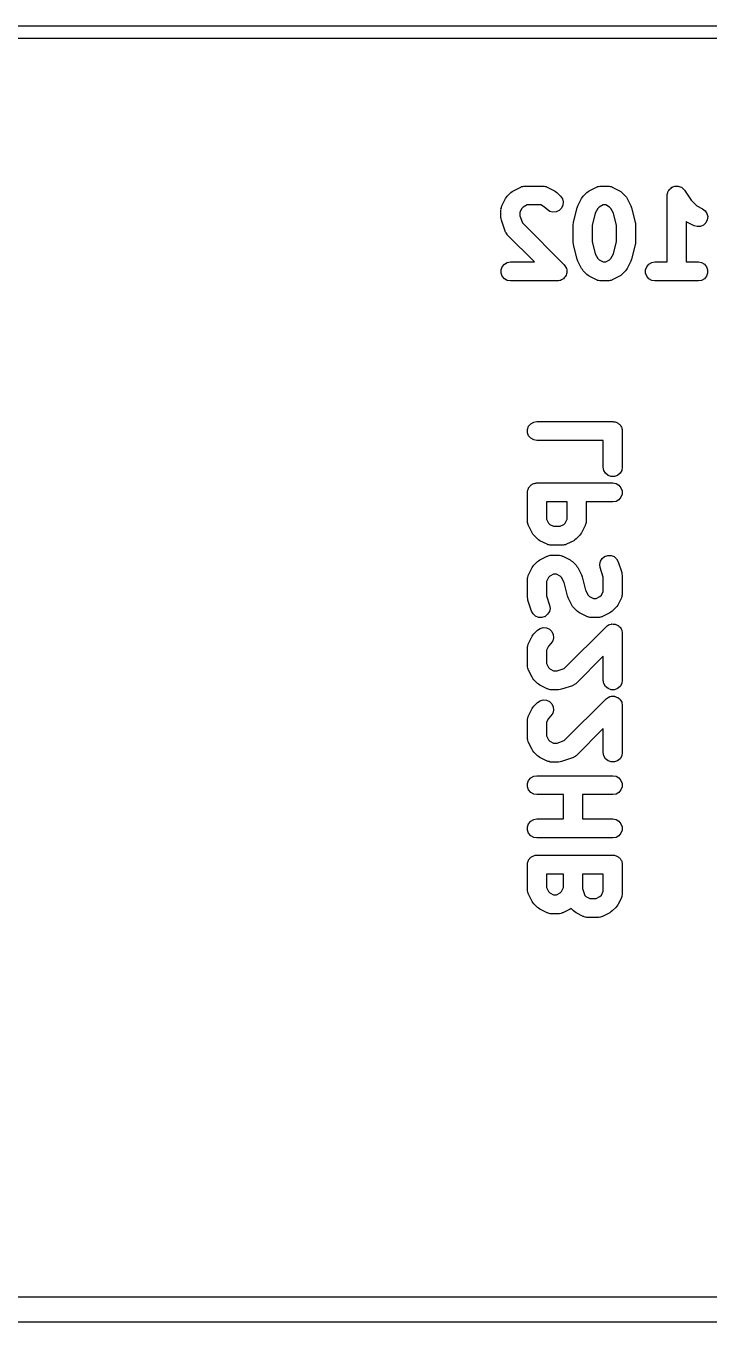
# Model space of a CAD drawing. Extents: x 100 to 214, y -112 to -50.
# Drawn here: x 153.03 to 158.43, y -112.1 to -101.85 of the extents above; entities that cross this region are included whole.
import ezdxf

# ---------------------------------------------------------------- set-up
doc = ezdxf.new("R2010")
doc.units = 0
doc.header["$MEASUREMENT"] = 0
doc.layers.add('BLACK', color=7, linetype='CONTINUOUS')

msp = doc.modelspace()

# ---------------------------------------------------------------- linework, layer by layer
at = {"layer": 'Black'}
for p, q in [((144.05, -101.85), (199.95, -101.85)), ((200, -101.95), (144, -101.95)), ((156.795, -103.272), (156.823, -103.215)), ((156.823, -103.215), (156.831, -103.205)), ((156.831, -103.205), (156.837, -103.196)), ((156.837, -103.196), (156.866, -103.167)), ((156.866, -103.167), (156.876, -103.16)), ((156.876, -103.16), (156.885, -103.153)), ((156.885, -103.153), (156.943, -103.124)), ((156.943, -103.124), (156.947, -103.123)), ((156.947, -103.123), (156.95, -103.121)), ((156.95, -103.121), (156.959, -103.119)), ((156.959, -103.119), (156.968, -103.117)), ((156.968, -103.117), (156.972, -103.117)), ((156.972, -103.117), (156.976, -103.116)), ((156.976, -103.116), (157.119, -103.116)), ((157.119, -103.116), (157.123, -103.117)), ((157.123, -103.117), (157.128, -103.117)), ((157.128, -103.117), (157.136, -103.119)), ((157.136, -103.119), (157.145, -103.121)), ((157.145, -103.121), (157.148, -103.123)), ((157.148, -103.123), (157.153, -103.124)), ((157.153, -103.124), (157.21, -103.153)), ((157.21, -103.153), (157.219, -103.16)), ((157.219, -103.16), (157.229, -103.167)), ((157.229, -103.167), (157.258, -103.196)), ((157.258, -103.196), (157.273, -103.217)), ((157.273, -103.217), (157.279, -103.242)), ((157.395, -103.272), (157.423, -103.215)), ((157.423, -103.215), (157.431, -103.205)), ((157.431, -103.205), (157.437, -103.196)), ((157.437, -103.196), (157.466, -103.167)), ((157.466, -103.167), (157.476, -103.16)), ((157.476, -103.16), (157.485, -103.153)), ((157.485, -103.153), (157.543, -103.124)), ((157.543, -103.124), (157.547, -103.123)), ((157.547, -103.123), (157.55, -103.121)), ((157.55, -103.121), (157.559, -103.119)), ((157.559, -103.119), (157.568, -103.117)), ((157.568, -103.117), (157.572, -103.117)), ((157.572, -103.117), (157.576, -103.116)), ((157.576, -103.116), (157.633, -103.116)), ((157.633, -103.116), (157.638, -103.117)), ((157.638, -103.117), (157.642, -103.117)), ((157.642, -103.117), (157.65, -103.119)), ((157.65, -103.119), (157.659, -103.121)), ((157.659, -103.121), (157.663, -103.123)), ((157.663, -103.123), (157.667, -103.124)), ((157.667, -103.124), (157.724, -103.153)), ((157.724, -103.153), (157.734, -103.16)), ((157.734, -103.16), (157.743, -103.167)), ((157.743, -103.167), (157.772, -103.196)), ((157.772, -103.196), (157.779, -103.205)), ((157.779, -103.205), (157.786, -103.215)), ((157.786, -103.215), (157.815, -103.272)), ((158.101, -103.191), (158.102, -103.187)), ((158.101, -103.716), (158.101, -103.191)), ((158.102, -103.183), (158.104, -103.175)), ((158.102, -103.187), (158.102, -103.183)), ((158.104, -103.175), (158.106, -103.166)), ((158.106, -103.166), (158.108, -103.162)), ((158.108, -103.162), (158.109, -103.158)), ((158.109, -103.158), (158.114, -103.151)), ((158.114, -103.151), (158.119, -103.143)), ((158.119, -103.143), (158.122, -103.141)), ((158.122, -103.141), (158.124, -103.137)), ((158.124, -103.137), (158.132, -103.132)), ((158.132, -103.132), (158.139, -103.126)), ((158.139, -103.126), (158.143, -103.125)), ((158.143, -103.125), (158.146, -103.123)), ((158.146, -103.123), (158.155, -103.121)), ((158.155, -103.121), (158.163, -103.118)), ((158.163, -103.118), (158.167, -103.118)), ((158.167, -103.118), (158.171, -103.117)), ((158.171, -103.117), (158.18, -103.118)), ((158.18, -103.118), (158.189, -103.118)), ((158.189, -103.118), (158.193, -103.119)), ((158.193, -103.119), (158.197, -103.119)), ((158.197, -103.119), (158.205, -103.123)), ((158.205, -103.123), (158.214, -103.126)), ((158.214, -103.126), (158.217, -103.129)), ((158.217, -103.129), (158.221, -103.131)), ((158.221, -103.131), (158.227, -103.137)), ((158.227, -103.137), (158.234, -103.143)), ((158.234, -103.143), (158.236, -103.147)), ((158.236, -103.147), (158.239, -103.15)), ((158.239, -103.15), (158.292, -103.229)), ((156.787, -103.297), (156.79, -103.289)), ((156.788, -103.301), (156.787, -103.297)), ((156.787, -103.306), (156.788, -103.301)), ((156.787, -103.363), (156.787, -103.306)), ((156.79, -103.289), (156.791, -103.28)), ((156.791, -103.28), (156.794, -103.276)), ((156.794, -103.276), (156.795, -103.272)), ((156.952, -103.293), (156.937, -103.323)), ((156.963, -103.282), (156.952, -103.293)), ((156.994, -103.266), (156.963, -103.282)), ((157.101, -103.266), (156.994, -103.266)), ((157.132, -103.282), (157.101, -103.266)), ((157.152, -103.302), (157.132, -103.282)), ((157.173, -103.317), (157.152, -103.302)), ((157.198, -103.323), (157.173, -103.317)), ((157.248, -103.31), (157.224, -103.321)), ((157.266, -103.292), (157.248, -103.31)), ((157.277, -103.268), (157.266, -103.292)), ((157.279, -103.242), (157.277, -103.268)), ((157.361, -103.402), (157.389, -103.288)), ((157.389, -103.288), (157.392, -103.28)), ((157.392, -103.28), (157.395, -103.272)), ((157.552, -103.293), (157.533, -103.332)), ((157.563, -103.282), (157.552, -103.293)), ((157.594, -103.266), (157.563, -103.282)), ((157.616, -103.266), (157.594, -103.266)), ((157.646, -103.282), (157.616, -103.266)), ((157.657, -103.293), (157.646, -103.282)), ((157.677, -103.332), (157.657, -103.293)), ((157.815, -103.272), (157.817, -103.28)), ((157.817, -103.28), (157.82, -103.288)), ((157.82, -103.288), (157.849, -103.402)), ((158.292, -103.229), (158.335, -103.273)), ((158.335, -103.273), (158.381, -103.296)), ((158.381, -103.296), (158.402, -103.311)), ((158.402, -103.311), (158.416, -103.333)), ((156.789, -103.375), (156.787, -103.363)), ((156.791, -103.387), (156.789, -103.375)), ((156.819, -103.472), (156.791, -103.387)), ((156.937, -103.323), (156.937, -103.351)), ((156.937, -103.351), (156.956, -103.408)), ((156.956, -103.408), (157.286, -103.738)), ((157.224, -103.321), (157.198, -103.323)), ((157.358, -103.42), (157.36, -103.411)), ((157.358, -103.563), (157.358, -103.42)), ((157.36, -103.411), (157.361, -103.402)), ((157.533, -103.332), (157.508, -103.429)), ((157.701, -103.429), (157.677, -103.332)), ((157.849, -103.402), (157.85, -103.411)), ((157.85, -103.411), (157.851, -103.42)), ((157.851, -103.42), (157.851, -103.563)), ((158.257, -103.401), (158.251, -103.397)), ((158.251, -103.397), (158.251, -103.716)), ((158.314, -103.43), (158.257, -103.401)), ((158.408, -103.408), (158.389, -103.425)), ((158.419, -103.384), (158.408, -103.408)), ((158.416, -103.333), (158.422, -103.358)), ((158.422, -103.358), (158.419, -103.384)), ((156.821, -103.476), (156.819, -103.472)), ((156.822, -103.48), (156.821, -103.476)), ((156.827, -103.487), (156.822, -103.48)), ((156.832, -103.495), (156.827, -103.487)), ((156.835, -103.498), (156.832, -103.495)), ((156.837, -103.502), (156.835, -103.498)), ((157.052, -103.716), (156.837, -103.502)), ((157.508, -103.429), (157.508, -103.554)), ((157.701, -103.554), (157.701, -103.429)), ((158.339, -103.437), (158.314, -103.43)), ((158.365, -103.436), (158.339, -103.437)), ((158.389, -103.425), (158.365, -103.436)), ((157.36, -103.572), (157.358, -103.563)), ((157.361, -103.581), (157.36, -103.572)), ((157.389, -103.695), (157.361, -103.581)), ((157.508, -103.554), (157.533, -103.651)), ((157.677, -103.651), (157.701, -103.554)), ((157.849, -103.581), (157.82, -103.695)), ((157.85, -103.572), (157.849, -103.581)), ((157.851, -103.563), (157.85, -103.572)), ((156.814, -103.734), (156.836, -103.721)), ((156.836, -103.721), (156.862, -103.716)), ((156.862, -103.716), (157.052, -103.716)), ((157.392, -103.703), (157.389, -103.695)), ((157.395, -103.711), (157.392, -103.703)), ((157.423, -103.768), (157.395, -103.711)), ((157.533, -103.651), (157.552, -103.69)), ((157.552, -103.69), (157.563, -103.701)), ((157.563, -103.701), (157.594, -103.716)), ((157.594, -103.716), (157.616, -103.716)), ((157.616, -103.716), (157.646, -103.701)), ((157.646, -103.701), (157.657, -103.69)), ((157.657, -103.69), (157.677, -103.651)), ((157.815, -103.711), (157.786, -103.768)), ((157.817, -103.703), (157.815, -103.711)), ((157.82, -103.695), (157.817, -103.703)), ((157.957, -103.734), (157.979, -103.721)), ((157.979, -103.721), (158.005, -103.716)), ((158.005, -103.716), (158.101, -103.716)), ((158.251, -103.716), (158.348, -103.716)), ((158.348, -103.716), (158.373, -103.721)), ((158.373, -103.721), (158.396, -103.734)), ((156.788, -103.778), (156.797, -103.754)), ((156.788, -103.804), (156.788, -103.778)), ((156.797, -103.829), (156.788, -103.804)), ((156.797, -103.754), (156.814, -103.734)), ((156.814, -103.849), (156.797, -103.829)), ((157.286, -103.738), (157.292, -103.746)), ((157.292, -103.746), (157.298, -103.754)), ((157.296, -103.831), (157.295, -103.834)), ((157.298, -103.829), (157.296, -103.831)), ((157.298, -103.754), (157.299, -103.757)), ((157.302, -103.82), (157.298, -103.829)), ((157.299, -103.757), (157.301, -103.76)), ((157.301, -103.76), (157.304, -103.769)), ((157.306, -103.811), (157.302, -103.82)), ((157.304, -103.769), (157.307, -103.778)), ((157.307, -103.804), (157.306, -103.808)), ((157.306, -103.808), (157.306, -103.811)), ((157.307, -103.778), (157.307, -103.782)), ((157.307, -103.782), (157.308, -103.785)), ((157.308, -103.785), (157.307, -103.795)), ((157.307, -103.795), (157.307, -103.804)), ((157.431, -103.777), (157.423, -103.768)), ((157.437, -103.787), (157.431, -103.777)), ((157.466, -103.816), (157.437, -103.787)), ((157.476, -103.823), (157.466, -103.816)), ((157.485, -103.83), (157.476, -103.823)), ((157.543, -103.859), (157.485, -103.83)), ((157.724, -103.83), (157.667, -103.859)), ((157.734, -103.823), (157.724, -103.83)), ((157.743, -103.816), (157.734, -103.823)), ((157.772, -103.787), (157.743, -103.816)), ((157.779, -103.777), (157.772, -103.787)), ((157.786, -103.768), (157.779, -103.777)), ((157.931, -103.778), (157.94, -103.754)), ((157.931, -103.804), (157.931, -103.778)), ((157.94, -103.829), (157.931, -103.804)), ((157.94, -103.754), (157.957, -103.734)), ((157.957, -103.849), (157.94, -103.829)), ((158.396, -103.734), (158.413, -103.754)), ((158.413, -103.829), (158.396, -103.849)), ((158.413, -103.754), (158.421, -103.778)), ((158.421, -103.804), (158.413, -103.829)), ((158.421, -103.778), (158.421, -103.804)), ((156.836, -103.862), (156.814, -103.849)), ((156.862, -103.866), (156.836, -103.862)), ((157.233, -103.866), (156.862, -103.866)), ((157.243, -103.865), (157.233, -103.866)), ((157.253, -103.864), (157.243, -103.865)), ((157.256, -103.862), (157.253, -103.864)), ((157.259, -103.862), (157.256, -103.862)), ((157.267, -103.857), (157.259, -103.862)), ((157.276, -103.853), (157.267, -103.857)), ((157.279, -103.851), (157.276, -103.853)), ((157.281, -103.849), (157.279, -103.851)), ((157.288, -103.841), (157.281, -103.849)), ((157.295, -103.834), (157.288, -103.841)), ((157.547, -103.86), (157.543, -103.859)), ((157.55, -103.862), (157.547, -103.86)), ((157.559, -103.863), (157.55, -103.862)), ((157.568, -103.866), (157.559, -103.863)), ((157.572, -103.866), (157.568, -103.866)), ((157.576, -103.866), (157.572, -103.866)), ((157.633, -103.866), (157.576, -103.866)), ((157.638, -103.866), (157.633, -103.866)), ((157.642, -103.866), (157.638, -103.866)), ((157.65, -103.863), (157.642, -103.866)), ((157.659, -103.862), (157.65, -103.863)), ((157.663, -103.86), (157.659, -103.862)), ((157.667, -103.859), (157.663, -103.86)), ((157.979, -103.862), (157.957, -103.849)), ((158.005, -103.866), (157.979, -103.862)), ((158.348, -103.866), (158.005, -103.866)), ((158.373, -103.862), (158.348, -103.866)), ((158.396, -103.849), (158.373, -103.862)), ((156.998, -105.041), (157.006, -105.016)), ((156.998, -105.067), (156.998, -105.041)), ((157.006, -105.016), (157.023, -104.996)), ((157.023, -104.996), (157.046, -104.983)), ((157.046, -104.983), (157.071, -104.979)), ((157.071, -104.979), (157.671, -104.979)), ((157.671, -104.979), (157.678, -104.98)), ((157.678, -104.98), (157.684, -104.98)), ((157.684, -104.98), (157.691, -104.982)), ((157.691, -104.982), (157.697, -104.983)), ((157.697, -104.983), (157.703, -104.986)), ((157.703, -104.986), (157.709, -104.989)), ((157.709, -104.989), (157.714, -104.993)), ((157.714, -104.993), (157.72, -104.996)), ((157.72, -104.996), (157.724, -105.001)), ((157.724, -105.001), (157.729, -105.005)), ((157.729, -105.005), (157.732, -105.011)), ((157.732, -105.011), (157.736, -105.016)), ((157.736, -105.016), (157.739, -105.022)), ((157.739, -105.022), (157.742, -105.028)), ((157.742, -105.028), (157.743, -105.034)), ((157.743, -105.034), (157.745, -105.041)), ((157.745, -105.041), (157.745, -105.047)), ((157.745, -105.047), (157.746, -105.054)), ((157.746, -105.054), (157.746, -105.339)), ((157.006, -105.091), (156.998, -105.067)), ((157.023, -105.111), (157.006, -105.091)), ((157.046, -105.124), (157.023, -105.111)), ((157.071, -105.129), (157.046, -105.124)), ((157.596, -105.129), (157.071, -105.129)), ((157.596, -105.339), (157.596, -105.129)), ((157.601, -105.365), (157.596, -105.339)), ((157.614, -105.387), (157.601, -105.365)), ((157.742, -105.365), (157.729, -105.387)), ((157.746, -105.339), (157.742, -105.365)), ((157.034, -105.474), (157.04, -105.472)), ((157.04, -105.472), (157.046, -105.469)), ((157.046, -105.469), (157.052, -105.468)), ((157.052, -105.468), (157.058, -105.465)), ((157.058, -105.465), (157.065, -105.465)), ((157.065, -105.465), (157.071, -105.464)), ((157.071, -105.464), (157.671, -105.464)), ((157.634, -105.404), (157.614, -105.387)), ((157.658, -105.413), (157.634, -105.404)), ((157.684, -105.413), (157.658, -105.413)), ((157.671, -105.464), (157.697, -105.469)), ((157.709, -105.404), (157.684, -105.413)), ((157.697, -105.469), (157.72, -105.482)), ((157.729, -105.387), (157.709, -105.404)), ((156.996, -105.539), (156.998, -105.533)), ((156.996, -105.768), (156.996, -105.539)), ((156.998, -105.526), (157, -105.52)), ((156.998, -105.533), (156.998, -105.526)), ((157, -105.52), (157.001, -105.514)), ((157.001, -105.514), (157.004, -105.508)), ((157.004, -105.508), (157.006, -105.502)), ((157.006, -105.502), (157.011, -105.497)), ((157.011, -105.497), (157.014, -105.491)), ((157.014, -105.491), (157.019, -105.487)), ((157.019, -105.487), (157.023, -105.482)), ((157.023, -105.482), (157.029, -105.479)), ((157.029, -105.479), (157.034, -105.474)), ((157.72, -105.482), (157.736, -105.502)), ((157.736, -105.502), (157.745, -105.526)), ((157.745, -105.552), (157.736, -105.577)), ((157.745, -105.526), (157.745, -105.552)), ((157.146, -105.614), (157.146, -105.75)), ((157.311, -105.614), (157.146, -105.614)), ((157.311, -105.75), (157.311, -105.614)), ((157.671, -105.614), (157.461, -105.614)), ((157.461, -105.614), (157.461, -105.768)), ((157.697, -105.61), (157.671, -105.614)), ((157.72, -105.597), (157.697, -105.61)), ((157.736, -105.577), (157.72, -105.597)), ((156.997, -105.772), (156.996, -105.768)), ((156.997, -105.776), (156.997, -105.772)), ((156.999, -105.785), (156.997, -105.776)), ((157.146, -105.75), (157.162, -105.781)), ((157.296, -105.781), (157.311, -105.75)), ((157.46, -105.776), (157.458, -105.785)), ((157.461, -105.768), (157.46, -105.772)), ((157.46, -105.772), (157.46, -105.776)), ((157.001, -105.794), (156.999, -105.785)), ((157.003, -105.797), (157.001, -105.794)), ((157.004, -105.801), (157.003, -105.797)), ((157.033, -105.859), (157.004, -105.801)), ((157.04, -105.868), (157.033, -105.859)), ((157.047, -105.878), (157.04, -105.868)), ((157.076, -105.907), (157.047, -105.878)), ((157.162, -105.781), (157.173, -105.792)), ((157.173, -105.792), (157.203, -105.807)), ((157.203, -105.807), (157.254, -105.807)), ((157.254, -105.807), (157.284, -105.792)), ((157.284, -105.792), (157.296, -105.781)), ((157.41, -105.878), (157.382, -105.907)), ((157.417, -105.868), (157.41, -105.878)), ((157.424, -105.859), (157.417, -105.868)), ((157.453, -105.801), (157.424, -105.859)), ((157.454, -105.797), (157.453, -105.801)), ((157.456, -105.794), (157.454, -105.797)), ((157.458, -105.785), (157.456, -105.794)), ((157.085, -105.913), (157.076, -105.907)), ((157.095, -105.921), (157.085, -105.913)), ((157.152, -105.949), (157.095, -105.921)), ((157.156, -105.95), (157.152, -105.949)), ((157.16, -105.953), (157.156, -105.95)), ((157.169, -105.954), (157.16, -105.953)), ((157.177, -105.957), (157.169, -105.954)), ((157.181, -105.956), (157.177, -105.957)), ((157.186, -105.957), (157.181, -105.956)), ((157.271, -105.957), (157.186, -105.957)), ((157.276, -105.956), (157.271, -105.957)), ((157.28, -105.957), (157.276, -105.956)), ((157.288, -105.954), (157.28, -105.957)), ((157.297, -105.953), (157.288, -105.954)), ((157.301, -105.95), (157.297, -105.953)), ((157.305, -105.949), (157.301, -105.95)), ((157.362, -105.921), (157.305, -105.949)), ((157.372, -105.913), (157.362, -105.921)), ((157.382, -105.907), (157.372, -105.913)), ((157.047, -106.115), (157.076, -106.086)), ((157.076, -106.086), (157.085, -106.079)), ((157.085, -106.079), (157.095, -106.072)), ((157.095, -106.072), (157.152, -106.044)), ((157.152, -106.044), (157.156, -106.042)), ((157.156, -106.042), (157.16, -106.04)), ((157.16, -106.04), (157.169, -106.039)), ((157.169, -106.039), (157.177, -106.036)), ((157.177, -106.036), (157.181, -106.036)), ((157.181, -106.036), (157.186, -106.036)), ((157.186, -106.036), (157.243, -106.036)), ((157.243, -106.036), (157.247, -106.036)), ((157.247, -106.036), (157.251, -106.036)), ((157.251, -106.036), (157.26, -106.039)), ((157.26, -106.039), (157.269, -106.04)), ((157.269, -106.04), (157.272, -106.042)), ((157.272, -106.042), (157.276, -106.044)), ((157.276, -106.044), (157.334, -106.072)), ((157.334, -106.072), (157.343, -106.079)), ((157.343, -106.079), (157.353, -106.086)), ((157.353, -106.086), (157.382, -106.115)), ((157.568, -106.109), (157.573, -106.083)), ((157.573, -106.083), (157.587, -106.061)), ((157.587, -106.061), (157.607, -106.045)), ((157.607, -106.045), (157.632, -106.037)), ((157.632, -106.037), (157.658, -106.037)), ((157.658, -106.037), (157.682, -106.047)), ((157.682, -106.047), (157.702, -106.064)), ((157.702, -106.064), (157.714, -106.087)), ((157.714, -106.087), (157.743, -106.173)), ((157.004, -106.191), (157.033, -106.134)), ((157.033, -106.134), (157.04, -106.125)), ((157.04, -106.125), (157.047, -106.115)), ((157.203, -106.186), (157.173, -106.201)), ((157.225, -106.186), (157.203, -106.186)), ((157.256, -106.201), (157.225, -106.186)), ((157.382, -106.115), (157.388, -106.125)), ((157.388, -106.125), (157.396, -106.134)), ((157.396, -106.134), (157.424, -106.191)), ((157.572, -106.134), (157.568, -106.109)), ((157.596, -106.209), (157.572, -106.134)), ((157.743, -106.173), (157.744, -106.185)), ((157.744, -106.185), (157.746, -106.196)), ((156.996, -106.225), (156.997, -106.221)), ((156.996, -106.368), (156.996, -106.225)), ((156.997, -106.216), (156.999, -106.208)), ((156.997, -106.221), (156.997, -106.216)), ((156.999, -106.208), (157.001, -106.199)), ((157.001, -106.199), (157.003, -106.196)), ((157.003, -106.196), (157.004, -106.191)), ((157.162, -106.212), (157.146, -106.243)), ((157.146, -106.243), (157.146, -106.356)), ((157.173, -106.201), (157.162, -106.212)), ((157.267, -106.212), (157.256, -106.201)), ((157.286, -106.251), (157.267, -106.212)), ((157.313, -106.357), (157.286, -106.251)), ((157.424, -106.191), (157.427, -106.199)), ((157.427, -106.199), (157.43, -106.207)), ((157.43, -106.207), (157.456, -106.313)), ((157.596, -106.322), (157.596, -106.209)), ((157.746, -106.196), (157.746, -106.339)), ((156.999, -106.38), (156.996, -106.368)), ((157, -106.392), (156.999, -106.38)), ((157.029, -106.477), (157, -106.392)), ((157.146, -106.356), (157.171, -106.43)), ((157.316, -106.365), (157.313, -106.357)), ((157.319, -106.373), (157.316, -106.365)), ((157.347, -106.43), (157.319, -106.373)), ((157.456, -106.313), (157.476, -106.352)), ((157.476, -106.352), (157.487, -106.363)), ((157.487, -106.363), (157.518, -106.379)), ((157.518, -106.379), (157.539, -106.379)), ((157.539, -106.379), (157.57, -106.363)), ((157.57, -106.363), (157.581, -106.352)), ((157.581, -106.352), (157.596, -106.322)), ((157.739, -106.373), (157.71, -106.43)), ((157.74, -106.369), (157.739, -106.373)), ((157.742, -106.365), (157.74, -106.369)), ((157.743, -106.356), (157.742, -106.365)), ((157.746, -106.348), (157.743, -106.356)), ((157.746, -106.339), (157.746, -106.344)), ((157.746, -106.344), (157.746, -106.348)), ((157.041, -106.5), (157.029, -106.477)), ((157.17, -106.481), (157.156, -106.503)), ((157.175, -106.456), (157.17, -106.481)), ((157.171, -106.43), (157.175, -106.456)), ((157.354, -106.44), (157.347, -106.43)), ((157.361, -106.449), (157.354, -106.44)), ((157.39, -106.478), (157.361, -106.449)), ((157.4, -106.485), (157.39, -106.478)), ((157.409, -106.492), (157.4, -106.485)), ((157.466, -106.521), (157.409, -106.492)), ((157.648, -106.492), (157.591, -106.521)), ((157.657, -106.485), (157.648, -106.492)), ((157.667, -106.478), (157.657, -106.485)), ((157.696, -106.449), (157.667, -106.478)), ((157.703, -106.44), (157.696, -106.449)), ((157.71, -106.43), (157.703, -106.44)), ((157.061, -106.517), (157.041, -106.5)), ((157.085, -106.527), (157.061, -106.517)), ((157.111, -106.528), (157.085, -106.527)), ((157.136, -106.52), (157.111, -106.528)), ((157.156, -106.503), (157.136, -106.52)), ((157.471, -106.522), (157.466, -106.521)), ((157.474, -106.524), (157.471, -106.522)), ((157.483, -106.526), (157.474, -106.524)), ((157.491, -106.528), (157.483, -106.526)), ((157.496, -106.528), (157.491, -106.528)), ((157.5, -106.529), (157.496, -106.528)), ((157.557, -106.529), (157.5, -106.529)), ((157.561, -106.528), (157.557, -106.529)), ((157.566, -106.528), (157.561, -106.528)), ((157.574, -106.526), (157.566, -106.528)), ((157.583, -106.524), (157.574, -106.526)), ((157.587, -106.522), (157.583, -106.524)), ((157.591, -106.521), (157.587, -106.522)), ((157.618, -106.601), (157.626, -106.595)), ((157.626, -106.595), (157.634, -106.589)), ((157.634, -106.589), (157.637, -106.587)), ((157.637, -106.587), (157.64, -106.586)), ((157.64, -106.586), (157.649, -106.583)), ((157.649, -106.583), (157.658, -106.58)), ((157.658, -106.58), (157.662, -106.58)), ((157.662, -106.58), (157.665, -106.579)), ((157.665, -106.579), (157.675, -106.58)), ((157.675, -106.58), (157.684, -106.58)), ((157.684, -106.58), (157.688, -106.581)), ((157.688, -106.581), (157.691, -106.581)), ((157.691, -106.581), (157.7, -106.585)), ((157.7, -106.585), (157.709, -106.589)), ((157.709, -106.589), (157.711, -106.591)), ((157.711, -106.591), (157.714, -106.592)), ((157.714, -106.592), (157.721, -106.599)), ((157.721, -106.599), (157.729, -106.605)), ((157.004, -106.734), (157.033, -106.677)), ((157.033, -106.677), (157.04, -106.668)), ((157.04, -106.668), (157.047, -106.658)), ((157.047, -106.658), (157.076, -106.629)), ((157.076, -106.629), (157.097, -106.614)), ((157.097, -106.614), (157.122, -106.607)), ((157.122, -106.607), (157.148, -106.61)), ((157.148, -106.61), (157.172, -106.621)), ((157.172, -106.621), (157.19, -106.639)), ((157.19, -106.639), (157.201, -106.663)), ((157.203, -106.689), (157.197, -106.714)), ((157.201, -106.663), (157.203, -106.689)), ((157.288, -106.931), (157.618, -106.601)), ((157.729, -106.605), (157.731, -106.608)), ((157.731, -106.608), (157.733, -106.611)), ((157.733, -106.611), (157.737, -106.619)), ((157.737, -106.619), (157.742, -106.628)), ((157.742, -106.628), (157.742, -106.631)), ((157.742, -106.631), (157.744, -106.634)), ((157.744, -106.634), (157.745, -106.644)), ((157.745, -106.644), (157.746, -106.654)), ((157.746, -106.654), (157.746, -107.025)), ((156.996, -106.768), (156.997, -106.764)), ((156.996, -106.911), (156.996, -106.768)), ((156.997, -106.759), (156.999, -106.751)), ((156.997, -106.764), (156.997, -106.759)), ((156.999, -106.751), (157.001, -106.742)), ((157.001, -106.742), (157.003, -106.738)), ((157.003, -106.738), (157.004, -106.734)), ((157.162, -106.755), (157.146, -106.786)), ((157.146, -106.786), (157.146, -106.893)), ((157.182, -106.735), (157.162, -106.755)), ((157.197, -106.714), (157.182, -106.735)), ((157.146, -106.893), (157.162, -106.923)), ((157.596, -106.835), (157.382, -107.049)), ((157.596, -107.025), (157.596, -106.835)), ((156.997, -106.915), (156.996, -106.911)), ((156.997, -106.919), (156.997, -106.915)), ((156.999, -106.928), (156.997, -106.919)), ((157.001, -106.936), (156.999, -106.928)), ((157.003, -106.94), (157.001, -106.936)), ((157.004, -106.944), (157.003, -106.94)), ((157.033, -107.001), (157.004, -106.944)), ((157.04, -107.011), (157.033, -107.001)), ((157.162, -106.923), (157.173, -106.935)), ((157.173, -106.935), (157.203, -106.95)), ((157.203, -106.95), (157.231, -106.95)), ((157.231, -106.95), (157.288, -106.931)), ((157.047, -107.021), (157.04, -107.011)), ((157.076, -107.049), (157.047, -107.021)), ((157.085, -107.056), (157.076, -107.049)), ((157.095, -107.064), (157.085, -107.056)), ((157.152, -107.092), (157.095, -107.064)), ((157.156, -107.093), (157.152, -107.092)), ((157.16, -107.095), (157.156, -107.093)), ((157.169, -107.097), (157.16, -107.095)), ((157.177, -107.1), (157.169, -107.097)), ((157.181, -107.099), (157.177, -107.1)), ((157.186, -107.1), (157.181, -107.099)), ((157.243, -107.1), (157.186, -107.1)), ((157.255, -107.098), (157.243, -107.1)), ((157.267, -107.096), (157.255, -107.098)), ((157.352, -107.068), (157.267, -107.096)), ((157.356, -107.066), (157.352, -107.068)), ((157.36, -107.064), (157.356, -107.066)), ((157.367, -107.059), (157.36, -107.064)), ((157.375, -107.055), (157.367, -107.059)), ((157.378, -107.052), (157.375, -107.055)), ((157.382, -107.049), (157.378, -107.052)), ((157.601, -107.051), (157.596, -107.025)), ((157.614, -107.073), (157.601, -107.051)), ((157.634, -107.09), (157.614, -107.073)), ((157.658, -107.099), (157.634, -107.09)), ((157.684, -107.099), (157.658, -107.099)), ((157.709, -107.09), (157.684, -107.099)), ((157.729, -107.073), (157.709, -107.09)), ((157.742, -107.051), (157.729, -107.073)), ((157.746, -107.025), (157.742, -107.051)), ((157.047, -107.229), (157.076, -107.201)), ((157.076, -107.201), (157.097, -107.186)), ((157.097, -107.186), (157.122, -107.179)), ((157.122, -107.179), (157.148, -107.181)), ((157.148, -107.181), (157.172, -107.192)), ((157.172, -107.192), (157.19, -107.211)), ((157.19, -107.211), (157.201, -107.234)), ((157.288, -107.502), (157.618, -107.172)), ((157.618, -107.172), (157.626, -107.166)), ((157.626, -107.166), (157.634, -107.16)), ((157.634, -107.16), (157.637, -107.159)), ((157.637, -107.159), (157.64, -107.157)), ((157.64, -107.157), (157.649, -107.154)), ((157.649, -107.154), (157.658, -107.151)), ((157.658, -107.151), (157.662, -107.151)), ((157.662, -107.151), (157.665, -107.15)), ((157.665, -107.15), (157.675, -107.151)), ((157.675, -107.151), (157.684, -107.151)), ((157.684, -107.151), (157.688, -107.152)), ((157.688, -107.152), (157.691, -107.153)), ((157.691, -107.153), (157.7, -107.157)), ((157.7, -107.157), (157.709, -107.16)), ((157.709, -107.16), (157.711, -107.162)), ((157.711, -107.162), (157.714, -107.164)), ((157.714, -107.164), (157.721, -107.17)), ((157.721, -107.17), (157.729, -107.177)), ((157.729, -107.177), (157.731, -107.18)), ((157.731, -107.18), (157.733, -107.182)), ((157.733, -107.182), (157.737, -107.191)), ((157.737, -107.191), (157.742, -107.199)), ((157.742, -107.199), (157.742, -107.203)), ((157.742, -107.203), (157.744, -107.206)), ((157.744, -107.206), (157.745, -107.215)), ((157.745, -107.215), (157.746, -107.225)), ((156.999, -107.322), (157.001, -107.314)), ((157.001, -107.314), (157.003, -107.31)), ((157.003, -107.31), (157.004, -107.306)), ((157.004, -107.306), (157.033, -107.249)), ((157.033, -107.249), (157.04, -107.239)), ((157.04, -107.239), (157.047, -107.229)), ((157.182, -107.307), (157.162, -107.327)), ((157.197, -107.285), (157.182, -107.307)), ((157.203, -107.26), (157.197, -107.285)), ((157.201, -107.234), (157.203, -107.26)), ((157.746, -107.225), (157.746, -107.596)), ((156.996, -107.339), (156.997, -107.335)), ((156.996, -107.482), (156.996, -107.339)), ((156.997, -107.331), (156.999, -107.322)), ((156.997, -107.335), (156.997, -107.331)), ((157.162, -107.327), (157.146, -107.357)), ((157.146, -107.357), (157.146, -107.464)), ((157.596, -107.406), (157.382, -107.621)), ((157.596, -107.596), (157.596, -107.406)), ((156.997, -107.486), (156.996, -107.482)), ((156.997, -107.491), (156.997, -107.486)), ((156.999, -107.499), (156.997, -107.491)), ((157.001, -107.508), (156.999, -107.499)), ((157.003, -107.512), (157.001, -107.508)), ((157.004, -107.516), (157.003, -107.512)), ((157.033, -107.573), (157.004, -107.516)), ((157.146, -107.464), (157.162, -107.495)), ((157.162, -107.495), (157.173, -107.506)), ((157.173, -107.506), (157.203, -107.521)), ((157.203, -107.521), (157.231, -107.521)), ((157.231, -107.521), (157.288, -107.502)), ((157.04, -107.582), (157.033, -107.573)), ((157.047, -107.592), (157.04, -107.582)), ((157.076, -107.621), (157.047, -107.592)), ((157.085, -107.628), (157.076, -107.621)), ((157.378, -107.623), (157.375, -107.627)), ((157.382, -107.621), (157.378, -107.623)), ((157.601, -107.622), (157.596, -107.596)), ((157.614, -107.645), (157.601, -107.622)), ((157.742, -107.622), (157.729, -107.645)), ((157.746, -107.596), (157.742, -107.622)), ((157.095, -107.635), (157.085, -107.628)), ((157.152, -107.664), (157.095, -107.635)), ((157.156, -107.665), (157.152, -107.664)), ((157.16, -107.667), (157.156, -107.665)), ((157.169, -107.668), (157.16, -107.667)), ((157.177, -107.671), (157.169, -107.668)), ((157.181, -107.671), (157.177, -107.671)), ((157.186, -107.671), (157.181, -107.671)), ((157.243, -107.671), (157.186, -107.671)), ((157.255, -107.669), (157.243, -107.671)), ((157.267, -107.668), (157.255, -107.669)), ((157.352, -107.639), (157.267, -107.668)), ((157.356, -107.637), (157.352, -107.639)), ((157.36, -107.636), (157.356, -107.637)), ((157.367, -107.631), (157.36, -107.636)), ((157.375, -107.627), (157.367, -107.631)), ((157.634, -107.661), (157.614, -107.645)), ((157.658, -107.67), (157.634, -107.661)), ((157.684, -107.67), (157.658, -107.67)), ((157.709, -107.661), (157.684, -107.67)), ((157.729, -107.645), (157.709, -107.661)), ((156.998, -107.841), (157.006, -107.816)), ((157.006, -107.816), (157.023, -107.796)), ((157.023, -107.796), (157.046, -107.783)), ((157.046, -107.783), (157.071, -107.779)), ((157.071, -107.779), (157.671, -107.779)), ((157.671, -107.779), (157.697, -107.783)), ((157.697, -107.783), (157.72, -107.796)), ((157.72, -107.796), (157.736, -107.816)), ((157.736, -107.816), (157.745, -107.841)), ((156.998, -107.867), (156.998, -107.841)), ((157.006, -107.891), (156.998, -107.867)), ((157.023, -107.911), (157.006, -107.891)), ((157.046, -107.924), (157.023, -107.911)), ((157.071, -107.929), (157.046, -107.924)), ((157.282, -107.929), (157.071, -107.929)), ((157.282, -108.121), (157.282, -107.929)), ((157.671, -107.929), (157.432, -107.929)), ((157.432, -107.929), (157.432, -108.121)), ((157.697, -107.924), (157.671, -107.929)), ((157.72, -107.911), (157.697, -107.924)), ((157.736, -107.891), (157.72, -107.911)), ((157.745, -107.867), (157.736, -107.891)), ((157.745, -107.841), (157.745, -107.867)), ((157.023, -108.139), (157.046, -108.126)), ((157.046, -108.126), (157.071, -108.121)), ((157.071, -108.121), (157.282, -108.121)), ((157.432, -108.121), (157.671, -108.121)), ((157.671, -108.121), (157.697, -108.126)), ((157.697, -108.126), (157.72, -108.139)), ((156.998, -108.183), (157.006, -108.159)), ((156.998, -108.209), (156.998, -108.183)), ((157.006, -108.234), (156.998, -108.209)), ((157.006, -108.159), (157.023, -108.139)), ((157.023, -108.254), (157.006, -108.234)), ((157.72, -108.139), (157.736, -108.159)), ((157.736, -108.234), (157.72, -108.254)), ((157.736, -108.159), (157.745, -108.183)), ((157.745, -108.209), (157.736, -108.234)), ((157.745, -108.183), (157.745, -108.209)), ((157.046, -108.267), (157.023, -108.254)), ((157.071, -108.271), (157.046, -108.267)), ((157.671, -108.271), (157.071, -108.271)), ((157.697, -108.267), (157.671, -108.271)), ((157.72, -108.254), (157.697, -108.267)), ((157.004, -108.451), (157.006, -108.445)), ((157.006, -108.445), (157.011, -108.44)), ((157.011, -108.44), (157.014, -108.434)), ((157.014, -108.434), (157.019, -108.43)), ((157.019, -108.43), (157.023, -108.425)), ((157.023, -108.425), (157.029, -108.421)), ((157.029, -108.421), (157.034, -108.417)), ((157.034, -108.417), (157.04, -108.415)), ((157.04, -108.415), (157.046, -108.412)), ((157.046, -108.412), (157.052, -108.411)), ((157.052, -108.411), (157.058, -108.408)), ((157.058, -108.408), (157.065, -108.408)), ((157.065, -108.408), (157.071, -108.407)), ((157.071, -108.407), (157.671, -108.407)), ((157.671, -108.407), (157.678, -108.408)), ((157.678, -108.408), (157.684, -108.408)), ((157.684, -108.408), (157.691, -108.411)), ((157.691, -108.411), (157.697, -108.412)), ((157.697, -108.412), (157.703, -108.415)), ((157.703, -108.415), (157.709, -108.417)), ((157.709, -108.417), (157.714, -108.421)), ((157.714, -108.421), (157.72, -108.425)), ((157.72, -108.425), (157.724, -108.43)), ((157.724, -108.43), (157.729, -108.434)), ((157.729, -108.434), (157.732, -108.44)), ((157.732, -108.44), (157.736, -108.445)), ((157.736, -108.445), (157.739, -108.451)), ((156.996, -108.482), (156.998, -108.476)), ((156.996, -108.682), (156.996, -108.482)), ((156.998, -108.469), (157, -108.463)), ((156.998, -108.476), (156.998, -108.469)), ((157, -108.463), (157.001, -108.456)), ((157.001, -108.456), (157.004, -108.451)), ((157.739, -108.451), (157.742, -108.456)), ((157.742, -108.456), (157.743, -108.463)), ((157.743, -108.463), (157.745, -108.469)), ((157.745, -108.469), (157.745, -108.476)), ((157.745, -108.476), (157.746, -108.482)), ((157.746, -108.482), (157.746, -108.711)), ((157.146, -108.557), (157.146, -108.664)), ((157.282, -108.557), (157.146, -108.557)), ((157.282, -108.664), (157.282, -108.557)), ((157.432, -108.557), (157.432, -108.67)), ((157.596, -108.557), (157.432, -108.557)), ((157.596, -108.693), (157.596, -108.557)), ((156.997, -108.686), (156.996, -108.682)), ((156.997, -108.691), (156.997, -108.686)), ((156.999, -108.699), (156.997, -108.691)), ((157.001, -108.708), (156.999, -108.699)), ((157.003, -108.712), (157.001, -108.708)), ((157.004, -108.716), (157.003, -108.712)), ((157.033, -108.773), (157.004, -108.716)), ((157.146, -108.664), (157.162, -108.695)), ((157.162, -108.695), (157.173, -108.706)), ((157.173, -108.706), (157.203, -108.721)), ((157.203, -108.721), (157.225, -108.721)), ((157.225, -108.721), (157.256, -108.706)), ((157.256, -108.706), (157.267, -108.695)), ((157.267, -108.695), (157.282, -108.664)), ((157.432, -108.67), (157.451, -108.727)), ((157.451, -108.727), (157.459, -108.735)), ((157.459, -108.735), (157.489, -108.75)), ((157.489, -108.75), (157.539, -108.75)), ((157.539, -108.75), (157.57, -108.735)), ((157.57, -108.735), (157.581, -108.723)), ((157.581, -108.723), (157.596, -108.693)), ((157.739, -108.744), (157.71, -108.801)), ((157.74, -108.74), (157.739, -108.744)), ((157.742, -108.736), (157.74, -108.74)), ((157.743, -108.728), (157.742, -108.736)), ((157.746, -108.719), (157.743, -108.728)), ((157.746, -108.711), (157.746, -108.715)), ((157.746, -108.715), (157.746, -108.719)), ((157.04, -108.782), (157.033, -108.773)), ((157.047, -108.792), (157.04, -108.782)), ((157.076, -108.821), (157.047, -108.792)), ((157.085, -108.828), (157.076, -108.821)), ((157.095, -108.835), (157.085, -108.828)), ((157.152, -108.864), (157.095, -108.835)), ((157.334, -108.835), (157.276, -108.864)), ((157.341, -108.829), (157.334, -108.835)), ((157.361, -108.849), (157.341, -108.829)), ((157.371, -108.856), (157.361, -108.849)), ((157.667, -108.849), (157.657, -108.856)), ((157.696, -108.821), (157.667, -108.849)), ((157.703, -108.811), (157.696, -108.821)), ((157.71, -108.801), (157.703, -108.811)), ((157.156, -108.865), (157.152, -108.864)), ((157.16, -108.867), (157.156, -108.865)), ((157.169, -108.868), (157.16, -108.867)), ((157.177, -108.871), (157.169, -108.868)), ((157.181, -108.871), (157.177, -108.871)), ((157.186, -108.871), (157.181, -108.871)), ((157.243, -108.871), (157.186, -108.871)), ((157.247, -108.871), (157.243, -108.871)), ((157.251, -108.871), (157.247, -108.871)), ((157.26, -108.868), (157.251, -108.871)), ((157.269, -108.867), (157.26, -108.868)), ((157.272, -108.865), (157.269, -108.867)), ((157.276, -108.864), (157.272, -108.865)), ((157.381, -108.864), (157.371, -108.856)), ((157.438, -108.892), (157.381, -108.864)), ((157.442, -108.893), (157.438, -108.892)), ((157.446, -108.895), (157.442, -108.893)), ((157.454, -108.897), (157.446, -108.895)), ((157.463, -108.9), (157.454, -108.897)), ((157.467, -108.899), (157.463, -108.9)), ((157.471, -108.9), (157.467, -108.899)), ((157.557, -108.9), (157.471, -108.9)), ((157.561, -108.899), (157.557, -108.9)), ((157.566, -108.9), (157.561, -108.899)), ((157.574, -108.897), (157.566, -108.9)), ((157.583, -108.895), (157.574, -108.897)), ((157.587, -108.893), (157.583, -108.895)), ((157.591, -108.892), (157.587, -108.893)), ((157.648, -108.864), (157.591, -108.892)), ((157.657, -108.856), (157.648, -108.864)), ((118, -111.9), (207.996, -111.9)), ((208, -112.1), (117.9, -112.1))]:
    msp.add_line(p, q, dxfattribs=at)

doc.saveas('drawing.dxf')
